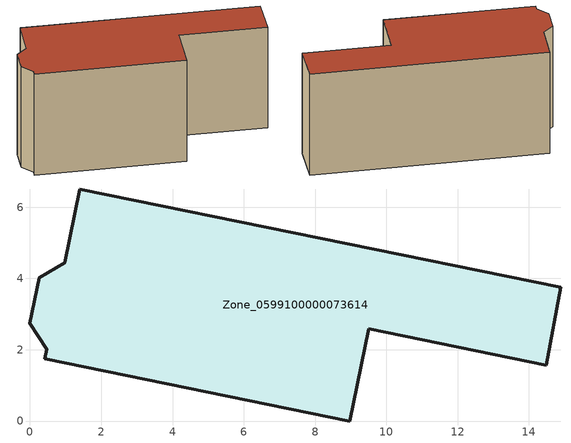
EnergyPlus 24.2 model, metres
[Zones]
Zone_0599100000073614
 floor ground (C_G): 8.97,0 0.41,1.75 0.47,2.02 0,2.74 0.26,4.02 0.97,4.44 1.4,6.51 14.88,3.75 14.48,1.57 9.5,2.59 z0
 wall outside (C_F): 0.97,4.44 0.26,4.02 0,2.74 0.47,2.02 0.41,1.75 8.97,0 9.5,2.59 14.48,1.57 14.88,3.75 1.4,6.51 0.97,4.44 z0:6.8
 roof outside (C_R): 9.5,2.59 14.48,1.57 14.88,3.75 1.4,6.51 0.97,4.44 0.26,4.02 0,2.74 0.47,2.02 0.41,1.75 8.97,0 z6.8
[BUILDING]
Pand.0599100000073614: North Axis=0; Terrain=City; Loads Convergence Tolerance Value=0.04; Temperature Convergence Tolerance Value=0.4; Solar Distribution=FullExterior; Maximum Number of Warmup Days=25; Minimum Number of Warmup Days=1
[Site:Location]
Rotterdam.The.Hague.AP_ZH_NLD Design_Conditions: Latitude=51.96; Longitude=4.45; Time Zone=1; Elevation=-4.5
[SITE:GROUNDTEMPERATURE:BUILDINGSURFACE]
18, 18, 18, 18, 18, 18, 18, 18, 18, 18, 18, 18
[MATERIAL] Thermal Absorptance=0.9; Solar Absorptance=0.7; Visible Absorptance=0.7
Name | Roughness | Thickness | Conductivity | Density | Specific Heat
G.TI.1946 | MediumSmooth | 0.15 | 1 | 540 | 1210
F.TI.1946 | Rough | 0.3 | 0.857143 | 1920 | 840
R.TI.1946 | MediumRough | 0.2 | 0.1 | 1500 | 1000
[CONSTRUCTION]
C_G: G.TI.1946
C_F: F.TI.1946
C_R: R.TI.1946
[ZONE]
Zone_0599100000073614: Type=1; Multiplier=1; Ceiling Height=Autocalculate; Volume=Autocalculate; Floor Area=autocalculate; Part of Total Floor Area=Yes
[ZONEINFILTRATION:DESIGNFLOWRATE]
Infil_Zone_0599100000073614: Zone or ZoneList or Space or SpaceList=Zone_0599100000073614; Schedule=AlwaysOn; Design Flow Rate Calculation Method=Flow/Area; Flow Rate per Floor Area=0.003; Constant Term Coefficient=1; Temperature Term Coefficient=0; Velocity Term Coefficient=0; Velocity Squared Term Coefficient=0
[HVACTEMPLATE:ZONE:IDEALLOADSAIRSYSTEM]
Zone_0599100000073614: Maximum Heating Supply Air Temperature=50; Minimum Cooling Supply Air Temperature=13; Maximum Heating Supply Air Humidity Ratio=0.0156; Minimum Cooling Supply Air Humidity Ratio=0.0077; Heating Limit=NoLimit; Cooling Limit=NoLimit; Dehumidification Control Type=ConstantSensibleHeatRatio; Cooling Sensible Heat Ratio=0.7; Dehumidification Setpoint=60; Humidification Control Type=None; Humidification Setpoint=30; Outdoor Air Method=None; Outdoor Air Flow Rate per Person=0.00944; Outdoor Air Flow Rate per Zone Floor Area=0; Outdoor Air Flow Rate per Zone=0; Demand Controlled Ventilation Type=None; Outdoor Air Economizer Type=NoEconomizer; Heat Recovery Type=None; Sensible Heat Recovery Effectiveness=0.7; Latent Heat Recovery Effectiveness=0.65
[ZONECONTROL:THERMOSTAT]
ThermostatControl_Zone_0599100000073614: Zone or ZoneList=Zone_0599100000073614; Control Type Schedule=DualSetpointControlType; Control 1=Thermostat_Zone_0599100000073614; Temperature Difference Between Cutout And Setpoint=0
[THERMOSTATSETPOINT:DUALSETPOINT]
Thermostat_Zone_0599100000073614: Heating Setpoint Temperature Schedule=HeatingSetpoint_Zone_0599100000073614; Cooling Setpoint Temperature Schedule=CoolingSetpoint_Zone_0599100000073614
[SCHEDULE:COMPACT]
HeatingSetpoint_Zone_0599100000073614: Through: 12/31, For: AllDays, Until: 24:00, 21
CoolingSetpoint_Zone_0599100000073614: Through: 12/31, For: AllDays, Until: 24:00, 24
DualSetpointControlType: Through: 12/31, For: AllDays, Until: 24:00, 4
AlwaysOn: Through: 12/31, For: AllDays, Until: 24:00, 1
